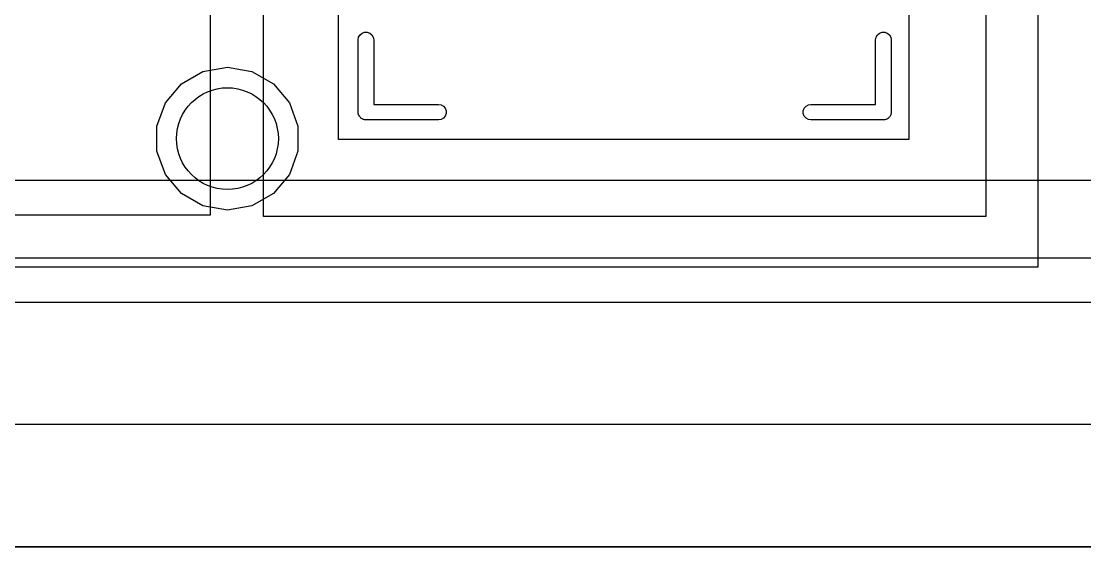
# Model space of a CAD drawing. Header units: millimetres. Extents: x 71 to 299, y 93 to 256.
# Drawn here: x 152.14 to 178.24, y 103.76 to 116.66 of the extents above; entities that cross this region are included whole.
import ezdxf

# ---------------------------------------------------------------- set-up
doc = ezdxf.new("R2010")
doc.units = ezdxf.units.MM
for name, color, linetype in [('BLACK', 7, 'Continuous'), ('PCB', 4, 'Continuous'), ('PCB_参照', 4, 'Continuous'), ('プレート', 6, 'Continuous'), ('上壁', 4, 'Continuous'), ('下壁1', 142, 'Continuous'), ('下壁2', 2, 'Continuous'), ('物理キー', 7, 'Continuous'), ('裏面', 3, 'Continuous')]:
    doc.layers.add(name, color=color, linetype=linetype)
doc.layers.add('化粧板', color=1, linetype='Continuous', transparency=0.6)
doc.layers.add('補助線', color=4, linetype='Continuous', transparency=0.6)

# ---------------------------------------------------------------- blocks, each defined once
blk = doc.blocks.new('PCB外形')
at = {"layer": 'BLACK'}
blk.add_line((36, -145.925), (202.925, -145.925), dxfattribs=at)
blk = doc.blocks.new('PCB詳細')
at = {"layer": 'BLACK'}
for p, q in [((96.2541, -140.45), (96.3047, -140.407)), ((96.3047, -140.407), (96.3669, -140.384)), ((96.3669, -140.384), (96.4331, -140.384)), ((96.4331, -140.384), (96.4952, -140.407)), ((96.4952, -140.407), (96.5459, -140.45)), ((108.954, -140.45), (109.005, -140.407)), ((109.005, -140.407), (109.067, -140.384)), ((109.067, -140.384), (109.133, -140.384)), ((109.133, -140.384), (109.195, -140.407)), ((109.195, -140.407), (109.246, -140.45)), ((96.2095, -140.572), (96.221, -140.507)), ((96.2095, -142.35), (96.2095, -140.572)), ((96.221, -140.507), (96.2541, -140.45)), ((96.5459, -140.45), (96.579, -140.507)), ((96.579, -140.507), (96.5905, -140.572)), ((96.5905, -140.572), (96.5905, -142.159)), ((108.909, -140.572), (108.921, -140.507)), ((108.909, -142.159), (108.909, -140.572)), ((108.921, -140.507), (108.954, -140.45)), ((109.246, -140.45), (109.279, -140.507)), ((109.279, -140.507), (109.29, -140.572)), ((109.29, -140.572), (109.29, -142.35)), ((91.8708, -141.654), (92.3992, -141.349)), ((92.3992, -141.349), (93, -141.243)), ((93, -141.243), (93.6008, -141.349)), ((93.6008, -141.349), (94.1292, -141.654)), ((91.4787, -142.122), (91.8708, -141.654)), ((94.1292, -141.654), (94.5213, -142.122)), ((91.27, -142.695), (91.4787, -142.122)), ((94.5213, -142.122), (94.73, -142.695)), ((96.5905, -142.159), (98.178, -142.159)), ((98.178, -142.159), (98.2432, -142.171)), ((98.2432, -142.171), (98.3005, -142.204)), ((98.3005, -142.204), (98.343, -142.255)), ((107.157, -142.255), (107.2, -142.204)), ((107.2, -142.204), (107.257, -142.171)), ((107.257, -142.171), (107.322, -142.159)), ((107.322, -142.159), (108.909, -142.159)), ((96.2124, -142.366), (96.2095, -142.35)), ((96.2124, -142.383), (96.2124, -142.366)), ((96.2181, -142.399), (96.2124, -142.383)), ((96.221, -142.415), (96.2181, -142.399)), ((96.2293, -142.43), (96.221, -142.415)), ((96.235, -142.445), (96.2293, -142.43)), ((96.2457, -142.458), (96.235, -142.445)), ((96.2541, -142.472), (96.2457, -142.458)), ((96.2668, -142.483), (96.2541, -142.472)), ((96.2775, -142.496), (96.2668, -142.483)), ((96.292, -142.504), (96.2775, -142.496)), ((96.3047, -142.515), (96.292, -142.504)), ((98.3005, -142.496), (98.2432, -142.529)), ((98.343, -142.445), (98.3005, -142.496)), ((98.343, -142.255), (98.3656, -142.317)), ((98.3656, -142.383), (98.343, -142.445)), ((98.3656, -142.317), (98.3656, -142.383)), ((107.134, -142.317), (107.157, -142.255)), ((107.134, -142.383), (107.134, -142.317)), ((107.157, -142.445), (107.134, -142.383)), ((107.2, -142.496), (107.157, -142.445)), ((107.257, -142.529), (107.2, -142.496)), ((109.208, -142.504), (109.195, -142.515)), ((109.222, -142.496), (109.208, -142.504)), ((109.233, -142.483), (109.222, -142.496)), ((109.246, -142.472), (109.233, -142.483)), ((109.254, -142.458), (109.246, -142.472)), ((109.265, -142.445), (109.254, -142.458)), ((109.271, -142.43), (109.265, -142.445)), ((109.279, -142.415), (109.271, -142.43)), ((109.282, -142.399), (109.279, -142.415)), ((109.288, -142.383), (109.282, -142.399)), ((109.29, -142.35), (109.288, -142.366)), ((109.288, -142.366), (109.288, -142.383)), ((91.27, -143.305), (91.27, -142.695)), ((94.73, -142.695), (94.73, -143.305)), ((96.3204, -142.521), (96.3047, -142.515)), ((96.3348, -142.529), (96.3204, -142.521)), ((96.3513, -142.532), (96.3348, -142.529)), ((96.3669, -142.538), (96.3513, -142.532)), ((96.3836, -142.538), (96.3669, -142.538)), ((96.4, -142.54), (96.3836, -142.538)), ((98.178, -142.54), (96.4, -142.54)), ((98.2432, -142.529), (98.178, -142.54)), ((107.322, -142.54), (107.257, -142.529)), ((109.1, -142.54), (107.322, -142.54)), ((109.116, -142.538), (109.1, -142.54)), ((109.133, -142.538), (109.116, -142.538)), ((109.149, -142.532), (109.133, -142.538)), ((109.165, -142.529), (109.149, -142.532)), ((109.18, -142.521), (109.165, -142.529)), ((109.195, -142.515), (109.18, -142.521)), ((91.4787, -143.878), (91.27, -143.305)), ((94.73, -143.305), (94.5213, -143.878)), ((91.8708, -144.346), (91.4787, -143.878)), ((94.5213, -143.878), (94.1292, -144.346)), ((92.3992, -144.651), (91.8708, -144.346)), ((94.1292, -144.346), (93.6008, -144.651)), ((93, -144.757), (92.3992, -144.651)), ((93.6008, -144.651), (93, -144.757))]:
    blk.add_line(p, q, dxfattribs=at)
blk.add_circle((93, -143), 1.25, dxfattribs=at)
at = {"linetype": 'ByBlock'}
blk.add_blockref('PCB外形', (0, 0), dxfattribs=at)
blk = doc.blocks.new('A$C28663')
at = {"layer": 'PCB'}
blk.add_blockref('PCB詳細', (-35.075, 145.925), dxfattribs=at)

msp = doc.modelspace()

# ---------------------------------------------------------------- linework, layer by layer
at = {"layer": 'プレート'}
msp.add_lwpolyline([(268.277, 103.757, 0.414214), (274.277, 109.757), (274.277, 206.757), (92.172, 206.757), (92.172, 109.757, 0.414214), (98.172, 103.757)], format="xyb", close=True, dxfattribs=at)
msp.add_lwpolyline([(159.922, 113.757), (159.922, 127.757), (173.922, 127.757), (173.922, 113.757)], close=True, dxfattribs=at)
msp.add_circle((157.199, 113.782), 1.25, dxfattribs=at)
at = {"layer": '上壁'}
msp.add_lwpolyline([(98.172, 103.757), (268.277, 103.757, 0.414214), (274.277, 109.757), (92.172, 109.757, 0.414214)], format="xyb", close=True, dxfattribs=at)
at = {"layer": '下壁1'}
msp.add_lwpolyline([(98.172, 103.757), (268.277, 103.757, 0.414214), (274.277, 109.757), (92.172, 109.757, 0.414214)], format="xyb", close=True, dxfattribs=at)
at = {"layer": '下壁2'}
msp.add_lwpolyline([(98.172, 103.757), (268.277, 103.757, 0.414214), (274.277, 109.757), (92.172, 109.757, 0.414214)], format="xyb", close=True, dxfattribs=at)
at = {"layer": '化粧板'}
msp.add_lwpolyline([(268.277, 103.757), (98.172, 103.757, -0.414214), (92.172, 109.757), (92.172, 229.63, -0.414214), (98.172, 235.63), (268.277, 235.63, -0.414214), (274.277, 229.63), (274.277, 109.757, -0.414214)], format="xyb", close=True, dxfattribs=at)
msp.add_lwpolyline([(177.088, 110.625), (99.808, 110.625), (99.808, 149.872), (109.308, 149.872), (109.308, 167.594), (104.558, 167.594), (104.558, 187.872), (114.058, 187.872), (114.058, 206.874), (267.333, 206.874), (267.287, 129.557), (215.135, 129.588), (215.135, 110.625), (194.808, 110.625), (194.808, 129.594), (177.088, 129.594)], close=True, dxfattribs=at)
at = {"layer": '物理キー', "color": 7}
for points in [[(129.621, 129.561), (156.777, 129.561), (156.777, 111.905), (129.621, 111.905), (129.621, 129.561)], [(158.088, 129.594), (175.81, 129.594), (175.81, 111.872), (158.088, 111.872), (158.088, 129.594)]]:
    msp.add_lwpolyline(points, close=True, dxfattribs=at)
at = {"layer": '裏面'}
msp.add_lwpolyline([(268.277, 103.757), (98.172, 103.757, -0.414214), (92.172, 109.757), (92.172, 229.63, -0.414214), (98.172, 235.63), (268.277, 235.63, -0.414214), (274.277, 229.63), (274.277, 109.757, -0.414214)], format="xyb", close=True, dxfattribs=at)
msp.add_circle((157.199, 113.782), 1.25, dxfattribs=at)
at = {"layer": '補助線'}
for p, q in [((298.732, 112.757), (71.224, 112.757)), ((298.732, 109.757), (71.224, 109.757)), ((298.732, 106.757), (71.224, 106.757)), ((298.732, 103.757), (71.224, 103.757))]:
    msp.add_line(p, q, dxfattribs=at)

# ---------------------------------------------------------------- block references
at = {"layer": 'PCB_参照'}
msp.add_blockref('A$C28663', (99.274, 110.857), dxfattribs=at)

doc.saveas('drawing.dxf')
